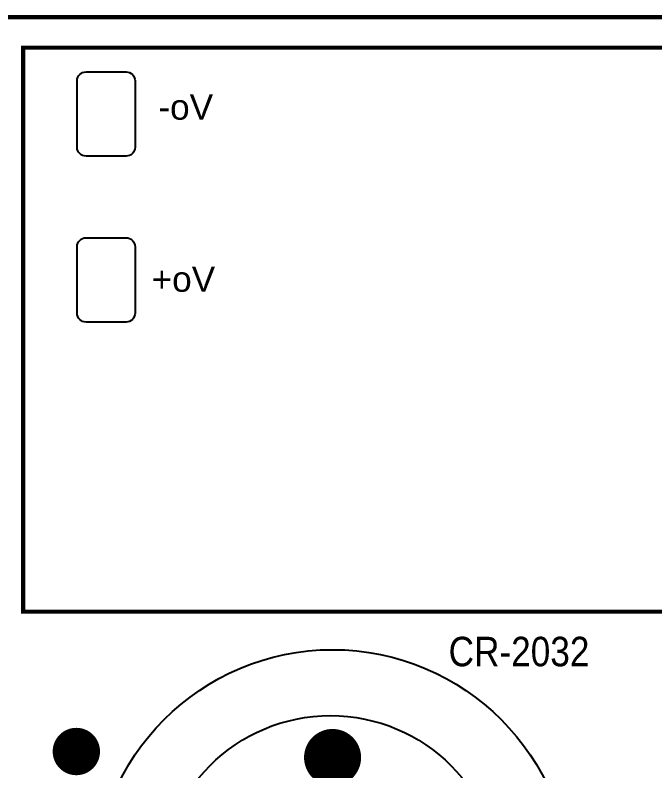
# Model space of a CAD drawing. Header units: inches. Extents: x -3.96 to 3.96, y -2.08 to 2.07.
# Drawn here: x -1.524 to -0.308, y 0.628 to 2.063 of the extents above; entities that cross this region are included whole.
import ezdxf

# ---------------------------------------------------------------- set-up
doc = ezdxf.new("R2010")
doc.units = ezdxf.units.IN
doc.layers.get('0').update_dxf_attribs({"linetype": 'CONTINUOUS'})

# ---------------------------------------------------------------- blocks, each defined once
blk = doc.blocks.new('EPAD')
at = {"const_width": 0.5}
blk.add_lwpolyline([(-0.25, 0, 1), (0.25, 0, 1)], format="xyb", close=True, dxfattribs=at)

msp = doc.modelspace()

# ---------------------------------------------------------------- linework, layer by layer
at = {"const_width": 0.008}
for points in [[(-3.883547, -2.074882), (3.951437, -2.074882), (3.951437, 2.058976), (-3.883547, 2.058976), (-3.883547, -2.074882)], [(-3.883547, -2.074882), (3.951437, -2.074882), (3.951437, 2.058976), (-3.883547, 2.058976), (-3.883547, -2.074882)], [(-3.883547, -2.074882), (3.951437, -2.074882), (3.951437, 2.058976), (-3.883547, 2.058976), (-3.883547, -2.074882)], [(-1.508705, 0.930283), (0.554287, 0.930283), (0.554287, 2.00115), (-1.508705, 2.00115), (-1.508705, 0.930283)], [(-1.508705, 0.930283), (0.554287, 0.930283), (0.554287, 2.00115), (-1.508705, 2.00115), (-1.508705, 0.930283)], [(-1.508705, 0.930283), (0.554287, 0.930283), (0.554287, 2.00115), (-1.508705, 2.00115), (-1.508705, 0.930283)]]:
    msp.add_lwpolyline(points, dxfattribs=at)
for points in [[(-1.389224, 1.955165), (-1.313224, 1.955165), (-1.309748, 1.954827), (-1.306534, 1.953854), (-1.303643, 1.952308), (-1.301139, 1.950251), (-1.299082, 1.947746), (-1.297536, 1.944856), (-1.296563, 1.941641), (-1.296224, 1.938165), (-1.296224, 1.812165), (-1.296563, 1.808689), (-1.297536, 1.805475), (-1.299082, 1.802584), (-1.301139, 1.80008), (-1.303643, 1.798023), (-1.306534, 1.796477), (-1.309748, 1.795504), (-1.313224, 1.795165), (-1.389224, 1.795165), (-1.3927, 1.795504), (-1.395915, 1.796477), (-1.398806, 1.798023), (-1.40131, 1.80008), (-1.403367, 1.802584), (-1.404913, 1.805475), (-1.405886, 1.808689), (-1.406224, 1.812165), (-1.406224, 1.938165), (-1.405886, 1.941641), (-1.404913, 1.944856), (-1.403367, 1.947746), (-1.40131, 1.950251), (-1.398806, 1.952308), (-1.395915, 1.953854), (-1.3927, 1.954827), (-1.389224, 1.955165)], [(-1.389224, 1.640205), (-1.313224, 1.640205), (-1.309748, 1.639867), (-1.306534, 1.638893), (-1.303643, 1.637347), (-1.301139, 1.635291), (-1.299082, 1.632786), (-1.297536, 1.629895), (-1.296563, 1.626681), (-1.296224, 1.623205), (-1.296224, 1.497205), (-1.296563, 1.493729), (-1.297536, 1.490515), (-1.299082, 1.487624), (-1.301139, 1.485119), (-1.303643, 1.483062), (-1.306534, 1.481516), (-1.309748, 1.480543), (-1.313224, 1.480205), (-1.389224, 1.480205), (-1.3927, 1.480543), (-1.395915, 1.481516), (-1.398806, 1.483062), (-1.40131, 1.485119), (-1.403367, 1.487624), (-1.404913, 1.490515), (-1.405886, 1.493729), (-1.406224, 1.497205), (-1.406224, 1.623205), (-1.405886, 1.626681), (-1.404913, 1.629895), (-1.403367, 1.632786), (-1.40131, 1.635291), (-1.398806, 1.637347), (-1.395915, 1.638893), (-1.3927, 1.639867), (-1.389224, 1.640205)]]:
    msp.add_lwpolyline(points, close=True)
for centre, radius in [((-0.920831, 0.405433), 0.452756), ((-0.920831, 0.405433), 0.452756), ((-0.920831, 0.405433), 0.452756), ((-0.924768, 0.40937), 0.323616), ((-0.924768, 0.40937), 0.323616), ((-0.924768, 0.40937), 0.323616)]:
    msp.add_circle(centre, radius)

# ---------------------------------------------------------------- block references
for p, xscale, yscale in [((-1.407661, 0.664865), 0.09, 0.09), ((-0.920831, 0.653465), 0.108425, 0.108425)]:
    msp.add_blockref('EPAD', p, dxfattribs=dict(xscale=xscale, yscale=yscale))

# ---------------------------------------------------------------- texts
at = {"text_generation_flag": 2, "width": 1.041667}
for s, p in [('Vo-', (-1.147783, 1.864465)), ('Vo-', (-1.147783, 1.864465)), ('Vo-', (-1.147783, 1.864465)), ('Vo+', (-1.143846, 1.537693)), ('Vo+', (-1.143846, 1.537693)), ('Vo+', (-1.143846, 1.537693))]:
    msp.add_text(s, height=0.048, dxfattribs=at).set_placement(p)
at = {"width": 0.892857}
msp.add_text('CR-2032', height=0.056, dxfattribs=at).set_placement((-0.700358, 0.826685))
msp.add_text('CR-2032', height=0.056, dxfattribs=at).set_placement((-0.700358, 0.826685))
msp.add_text('CR-2032', height=0.056, dxfattribs=at).set_placement((-0.700358, 0.826685))

doc.saveas('drawing.dxf')
